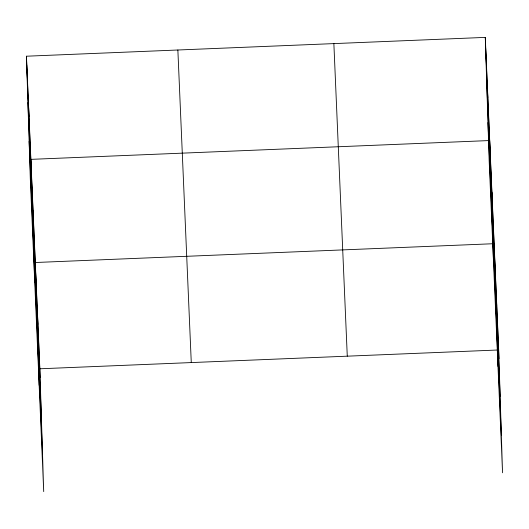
<?xml version="1.0" encoding="UTF-8"?>
<svg xmlns="http://www.w3.org/2000/svg" width="529" height="529" viewBox="0 0 529 529"><rect width="100%" height="100%" fill="white"/><g stroke="black" fill="none" stroke-linecap="round" stroke-linejoin="round"><path stroke-width="0.79" d="M26.45 56.213L39.86 368.786L43.715 491.606L30.312 179.033L26.45 56.213L485.285 37.394L498.688 349.967L502.55 472.787L489.14 160.214L485.285 37.394M488.895 140.575L30.874 159.361L34.735 282.182M492.506 243.757L35.298 262.51L39.159 385.33M39.86 368.786L497.875 350M485.556 46.096L498.966 358.669M486.74 83.754L500.15 396.327M487.956 122.556L501.366 435.129M333.865 43.603L347.275 356.176M177.863 50.004L191.273 362.577M26.721 64.915L40.131 377.488M27.905 102.573L41.315 415.146M29.128 141.375L42.532 453.948M496.414 296.829L496.685 305.531M494.132 243.69L497.994 366.511M491.917 192.12L492.195 200.822M489.709 140.542L493.564 263.363M487.493 88.971L487.771 97.673M37.579 315.648L37.85 324.35M33.089 210.939L33.36 219.641M28.665 107.784L28.936 116.492"/></g></svg>
